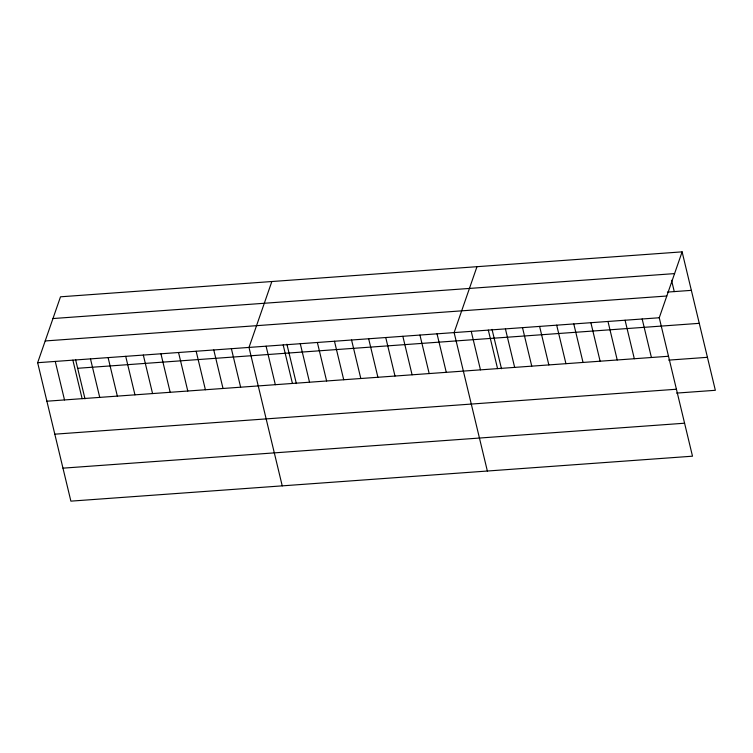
<?xml version="1.0" encoding="UTF-8"?>
<svg xmlns="http://www.w3.org/2000/svg" width="753" height="753" viewBox="0 0 753 753"><rect width="100%" height="100%" fill="white"/><g stroke="black" fill="none" stroke-linecap="round" stroke-linejoin="round"><path stroke-width="1.13" d="M682.114 251.86L659.261 317.757L692.496 456.196L70.886 501.14L37.65 362.701L60.504 296.804L682.114 251.86L715.35 390.299L676.599 393.094M271.852 281.518L248.998 347.425L282.234 485.864M476.978 266.694L454.125 332.591L487.36 471.03M52.964 318.547L674.575 273.603M667.422 292.089L691.358 290.357M45.189 340.958L666.8 296.014M37.65 362.701L659.261 317.757M77.663 368.283L699.273 323.338M46.893 401.208L668.504 356.263M668.683 360.122L707.434 357.317M54.809 434.18L676.42 389.235M62.97 468.159L684.581 423.214M671.544 280.276L674.264 291.599M642.168 318.99L651.411 357.496M625.075 320.232L634.318 358.729M607.982 321.465L617.225 359.962M590.879 322.698L600.122 361.205M573.786 323.941L583.029 362.438M556.693 325.174L565.936 363.671M539.6 326.407L548.843 364.913M522.507 327.649L531.75 366.146M505.414 328.882L514.657 367.379M492.029 329.381L501.489 368.754M488.32 330.115L497.564 368.622M471.227 331.358L480.47 369.855M437.032 333.824L446.275 372.33M419.939 335.066L429.182 373.563M402.846 336.299L412.089 374.796M385.752 337.532L394.996 376.039M368.659 338.765L377.902 377.272M351.566 340.008L360.809 378.505M334.473 341.241L343.716 379.747M317.371 342.474L326.614 380.98M300.278 343.716L309.521 382.213M286.902 344.206L296.353 383.588M283.184 344.949L292.428 383.456M266.091 346.182L275.334 384.689M231.387 348.695L240.631 387.193M213.777 349.966L223.02 388.473M196.157 351.246L205.4 389.743M178.546 352.517L187.789 391.014M160.935 353.788L170.178 392.294M143.324 355.068L152.567 393.565M125.713 356.338L134.956 394.836M108.103 357.609L117.346 396.116M90.482 358.88L99.735 397.386M75.554 359.492L85.004 398.864M72.872 360.16L82.115 398.657M55.261 361.431L64.504 399.928"/></g></svg>
